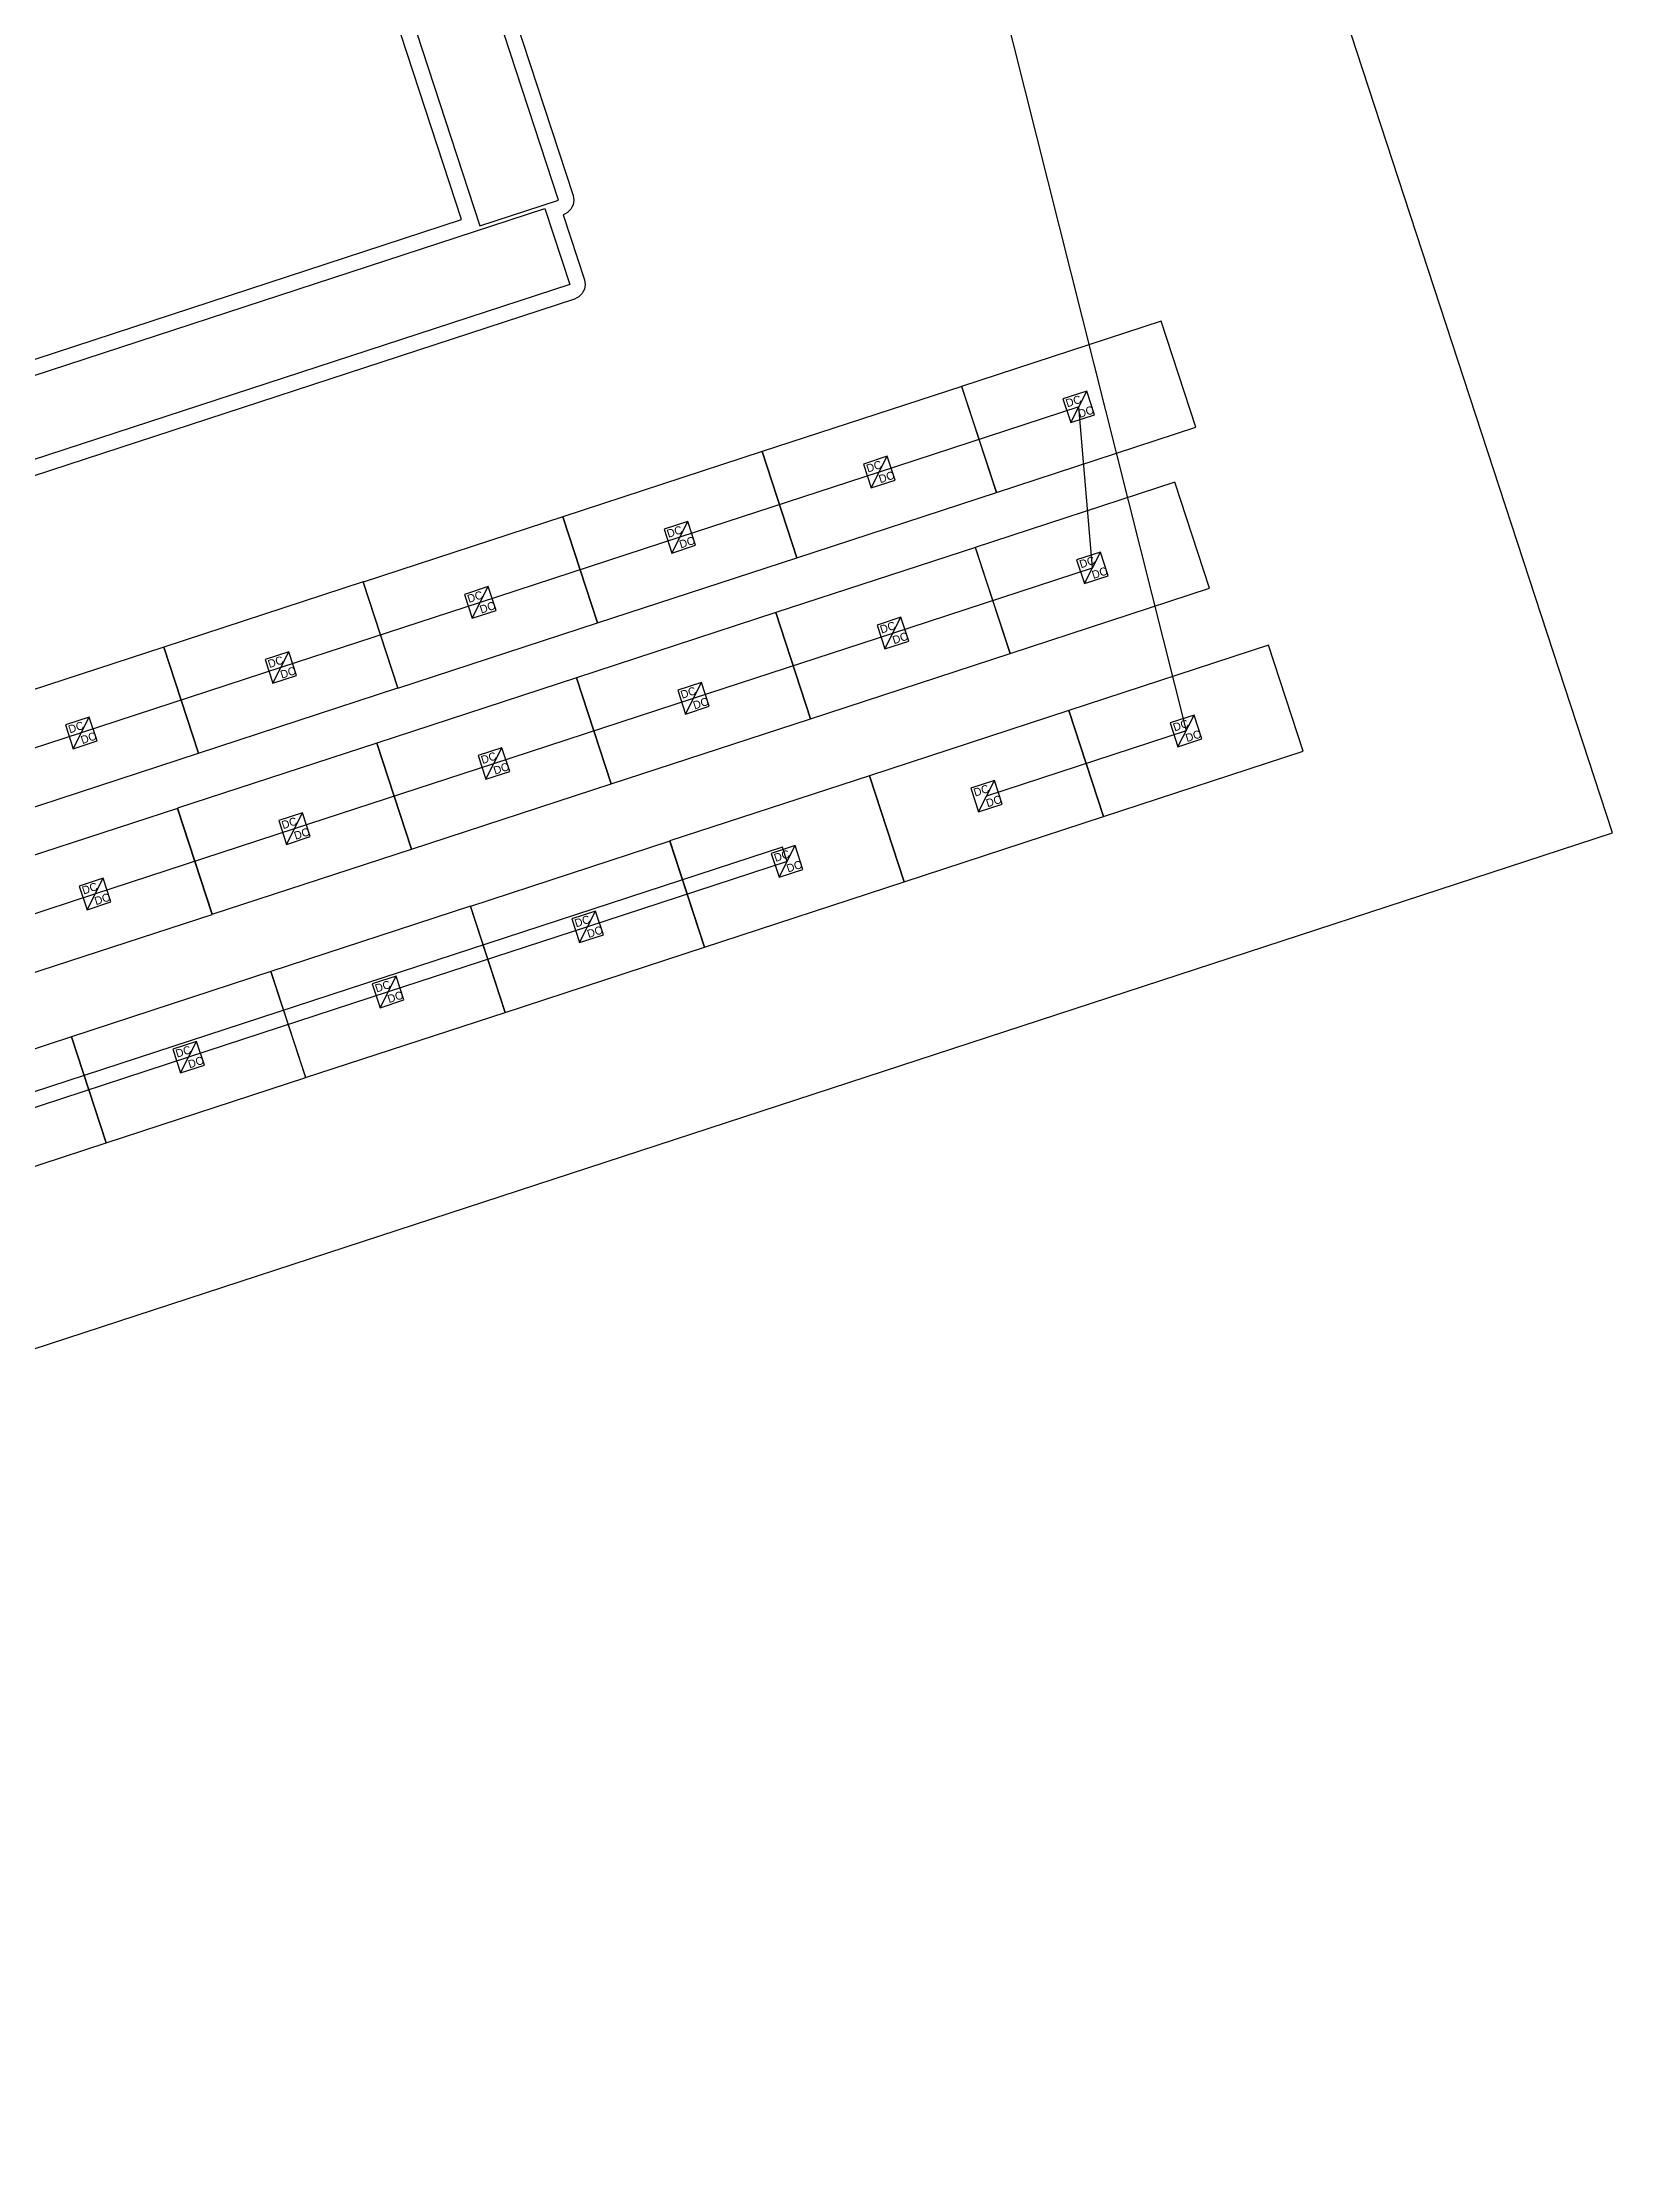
# Model space of a CAD drawing. Header units: feet. Extents: x -377 to 137, y -256 to 143.
# Drawn here: x -52.7 to -1.2, y -116.3 to -46.7 of the extents above; entities that cross this region are included whole.
import ezdxf

# ---------------------------------------------------------------- set-up
doc = ezdxf.new("R2010")
doc.units = ezdxf.units.FT
for name, color, linetype in [('Buildings', 7, 'CONTINUOUS'), ('Connections', 7, 'CONTINUOUS'), ('Modules', 7, 'CONTINUOUS'), ('Obstructions', 7, 'CONTINUOUS'), ('Setbacks', 7, 'CONTINUOUS'), ('Strings', 7, 'CONTINUOUS')]:
    doc.layers.add(name, color=color, linetype=linetype)

msp = doc.modelspace()

# ---------------------------------------------------------------- linework, layer by layer
at = {"layer": 'Buildings', "color": 252}
for p, q in [((-1.2, -72.625), (-43.454, 56.559)), ((-134.872, -116.347), (-1.2, -72.625))]:
    msp.add_line(p, q, dxfattribs=at)
at = {"layer": 'Connections', "color": 91}
for p, q in [((-28.428, -73.095), (-28.896, -73.248)), ((-28.275, -73.563), (-28.428, -73.095)), ((-28.896, -73.248), (-78.949, -89.619))]:
    msp.add_line(p, q, dxfattribs=at)
at = {"layer": 'Modules', "color": 254}
for p, q in [((-16.006, -55.841), (-22.548, -57.981)), ((-14.868, -59.321), (-16.006, -55.841)), ((-22.547, -57.982), (-29.09, -60.121)), ((-22.548, -57.981), (-21.41, -61.46)), ((-21.409, -61.461), (-22.547, -57.982)), ((-18.446, -58.134), (-19.225, -58.389)), ((-19.225, -58.389), (-18.97, -59.168)), ((-18.97, -59.168), (-18.446, -58.134)), ((-18.191, -58.913), (-18.446, -58.134)), ((-18.97, -59.168), (-18.191, -58.913)), ((-21.41, -61.46), (-14.868, -59.321)), ((-29.089, -60.122), (-35.631, -62.262)), ((-29.09, -60.121), (-27.952, -63.601)), ((-27.951, -63.601), (-29.089, -60.122)), ((-24.987, -60.274), (-25.767, -60.529)), ((-25.767, -60.529), (-25.512, -61.308)), ((-25.512, -61.308), (-24.987, -60.274)), ((-24.732, -61.053), (-24.987, -60.274)), ((-25.512, -61.308), (-24.732, -61.053)), ((-15.557, -61.122), (-22.099, -63.262)), ((-14.419, -64.602), (-15.557, -61.122)), ((-27.952, -63.601), (-21.409, -61.461)), ((-35.633, -62.258), (-42.175, -64.398)), ((-34.495, -65.738), (-35.633, -62.258)), ((-35.631, -62.262), (-34.493, -65.741)), ((-31.529, -62.414), (-32.308, -62.669)), ((-32.308, -62.669), (-32.053, -63.449)), ((-32.053, -63.449), (-31.529, -62.414)), ((-31.274, -63.194), (-31.529, -62.414)), ((-32.053, -63.449), (-31.274, -63.194)), ((-22.098, -63.263), (-28.64, -65.402)), ((-22.099, -63.262), (-20.961, -66.742)), ((-20.96, -66.742), (-22.098, -63.263)), ((-34.493, -65.741), (-27.951, -63.601)), ((-17.997, -63.415), (-18.776, -63.67)), ((-18.776, -63.67), (-18.521, -64.449)), ((-18.521, -64.449), (-17.997, -63.415)), ((-17.742, -64.194), (-17.997, -63.415)), ((-42.175, -64.395), (-48.717, -66.535)), ((-41.037, -67.874), (-42.175, -64.395)), ((-42.175, -64.398), (-41.037, -67.877)), ((-38.073, -64.551), (-38.853, -64.806)), ((-38.598, -65.585), (-38.073, -64.551)), ((-37.818, -65.33), (-38.073, -64.551)), ((-20.961, -66.742), (-14.419, -64.602)), ((-18.521, -64.449), (-17.742, -64.194)), ((-38.853, -64.806), (-38.598, -65.585)), ((-38.598, -65.585), (-37.818, -65.33)), ((-28.64, -65.403), (-35.182, -67.543)), ((-28.64, -65.402), (-27.502, -68.882)), ((-27.502, -68.882), (-28.64, -65.403)), ((-41.037, -67.877), (-34.495, -65.738)), ((-24.538, -65.555), (-25.318, -65.81)), ((-25.318, -65.81), (-25.063, -66.589)), ((-25.063, -66.589), (-24.538, -65.555)), ((-24.283, -66.335), (-24.538, -65.555)), ((-48.719, -66.539), (-55.261, -68.678)), ((-47.581, -70.018), (-48.719, -66.539)), ((-48.717, -66.535), (-47.579, -70.014)), ((-44.614, -66.687), (-45.394, -66.942)), ((-45.139, -67.722), (-44.614, -66.687)), ((-44.359, -67.467), (-44.614, -66.687)), ((-27.502, -68.882), (-20.96, -66.742)), ((-25.063, -66.589), (-24.283, -66.335)), ((-12.487, -66.473), (-19.029, -68.613)), ((-11.349, -69.952), (-12.487, -66.473)), ((-45.394, -66.942), (-45.139, -67.722)), ((-45.139, -67.722), (-44.359, -67.467)), ((-35.184, -67.543), (-41.726, -69.683)), ((-34.046, -71.022), (-35.184, -67.543)), ((-35.182, -67.543), (-34.044, -71.022)), ((-47.579, -70.014), (-41.037, -67.874)), ((-31.079, -67.695), (-31.859, -67.95)), ((-31.859, -67.95), (-31.604, -68.73)), ((-31.604, -68.73), (-31.079, -67.695)), ((-30.824, -68.475), (-31.079, -67.695)), ((-51.159, -68.831), (-51.938, -69.086)), ((-51.683, -69.866), (-51.159, -68.831)), ((-50.904, -69.611), (-51.159, -68.831)), ((-34.044, -71.022), (-27.502, -68.882)), ((-31.604, -68.73), (-30.824, -68.475)), ((-19.029, -68.613), (-25.571, -70.753)), ((-17.891, -72.092), (-19.029, -68.613)), ((-19.029, -68.613), (-17.891, -72.092)), ((-14.927, -68.765), (-15.707, -69.02)), ((-15.452, -69.8), (-14.927, -68.765)), ((-14.672, -69.545), (-14.927, -68.765)), ((-51.938, -69.086), (-51.683, -69.866)), ((-51.683, -69.866), (-50.904, -69.611)), ((-15.707, -69.02), (-15.452, -69.8)), ((-15.452, -69.8), (-14.672, -69.545)), ((-54.123, -72.158), (-47.581, -70.018)), ((-41.725, -69.68), (-48.268, -71.819)), ((-41.726, -69.683), (-40.588, -73.162)), ((-40.587, -73.159), (-41.725, -69.68)), ((-37.624, -69.835), (-38.403, -70.09)), ((-38.403, -70.09), (-38.148, -70.87)), ((-38.148, -70.87), (-37.624, -69.835)), ((-37.369, -70.615), (-37.624, -69.835)), ((-17.891, -72.092), (-11.349, -69.952)), ((-40.588, -73.162), (-34.046, -71.022)), ((-38.148, -70.87), (-37.369, -70.615)), ((-25.573, -70.753), (-32.115, -72.893)), ((-24.435, -74.233), (-25.573, -70.753)), ((-25.571, -70.753), (-24.433, -74.232)), ((-21.469, -70.905), (-22.248, -71.16)), ((-21.993, -71.94), (-21.469, -70.905)), ((-21.214, -71.685), (-21.469, -70.905)), ((-22.248, -71.16), (-21.993, -71.94)), ((-21.993, -71.94), (-21.214, -71.685)), ((-48.27, -71.823), (-54.812, -73.963)), ((-47.132, -75.303), (-48.27, -71.823)), ((-48.268, -71.819), (-47.129, -75.299)), ((-44.165, -71.972), (-44.945, -72.227)), ((-44.945, -72.227), (-44.69, -73.006)), ((-44.69, -73.006), (-44.165, -71.972)), ((-43.91, -72.751), (-44.165, -71.972)), ((-24.433, -74.232), (-17.891, -72.092)), ((-44.69, -73.006), (-43.91, -72.751)), ((-32.115, -72.901), (-38.657, -75.041)), ((-32.115, -72.893), (-30.977, -76.372)), ((-30.977, -76.38), (-32.115, -72.901)), ((-28.013, -73.046), (-28.792, -73.301)), ((-28.537, -74.08), (-28.013, -73.046)), ((-27.758, -73.825), (-28.013, -73.046)), ((-47.129, -75.299), (-40.587, -73.159)), ((-28.792, -73.301), (-28.537, -74.08)), ((-28.537, -74.08), (-27.758, -73.825)), ((-50.709, -74.116), (-51.489, -74.371)), ((-51.489, -74.371), (-51.234, -75.15)), ((-51.234, -75.15), (-50.709, -74.116)), ((-50.454, -74.895), (-50.709, -74.116)), ((-30.977, -76.372), (-24.435, -74.233)), ((-51.234, -75.15), (-50.454, -74.895)), ((-38.659, -75.037), (-45.201, -77.177)), ((-37.521, -78.517), (-38.659, -75.037)), ((-38.657, -75.041), (-37.519, -78.52)), ((-34.554, -75.193), (-35.334, -75.448)), ((-35.079, -76.228), (-34.554, -75.193)), ((-34.299, -75.973), (-34.554, -75.193)), ((-53.674, -77.443), (-47.132, -75.303)), ((-35.334, -75.448), (-35.079, -76.228)), ((-37.519, -78.52), (-30.977, -76.38)), ((-35.079, -76.228), (-34.299, -75.973)), ((-45.2, -77.178), (-51.742, -79.317)), ((-45.201, -77.177), (-44.063, -80.657)), ((-44.062, -80.657), (-45.2, -77.178)), ((-41.099, -77.33), (-41.878, -77.585)), ((-41.878, -77.585), (-41.623, -78.364)), ((-41.623, -78.364), (-41.099, -77.33)), ((-40.844, -78.109), (-41.099, -77.33)), ((-44.063, -80.657), (-37.521, -78.517)), ((-41.623, -78.364), (-40.844, -78.109)), ((-51.742, -79.318), (-58.284, -81.458)), ((-51.742, -79.317), (-50.604, -82.797)), ((-50.604, -82.797), (-51.742, -79.318)), ((-47.64, -79.47), (-48.42, -79.725)), ((-48.42, -79.725), (-48.165, -80.504)), ((-48.165, -80.504), (-47.64, -79.47)), ((-47.385, -80.249), (-47.64, -79.47)), ((-50.604, -82.797), (-44.062, -80.657)), ((-48.165, -80.504), (-47.385, -80.249)), ((-57.146, -84.937), (-50.604, -82.797))]:
    msp.add_line(p, q, dxfattribs=at)
at = {"layer": 'Obstructions', "color": 252}
for p, q in [((-35.771, -51.872), (-56.801, 12.425)), ((-59.38, 11.581), (-38.35, -52.716)), ((-140.915, -86.393), (-36.214, -52.146)), ((-38.35, -52.716), (-35.771, -51.872)), ((-36.214, -52.146), (-35.4, -54.637)), ((-35.4, -54.637), (-140.101, -88.88))]:
    msp.add_line(p, q, dxfattribs=at)
at = {"layer": 'Setbacks', "color": 2}
for p, q in [((-56.323, 12.581), (-35.292, -51.716)), ((-38.947, -52.511), (-59.859, 11.425)), ((-35.418, -52.223), (-35.474, -52.279)), ((-35.363, -52.168), (-35.418, -52.223)), ((-35.331, -52.104), (-35.363, -52.167)), ((-35.363, -52.167), (-35.363, -52.167)), ((-35.363, -52.167), (-35.363, -52.167)), ((-35.363, -52.167), (-35.363, -52.168)), ((-35.292, -52.027), (-35.331, -52.104)), ((-35.292, -51.716), (-35.292, -51.716)), ((-35.292, -51.716), (-35.292, -51.716)), ((-35.292, -51.716), (-35.292, -51.716)), ((-35.292, -51.716), (-35.292, -51.716)), ((-35.292, -51.716), (-35.28, -51.79)), ((-35.28, -51.952), (-35.292, -52.026)), ((-35.292, -52.026), (-35.292, -52.027)), ((-35.292, -52.027), (-35.292, -52.027)), ((-35.292, -52.027), (-35.292, -52.027)), ((-35.28, -51.79), (-35.267, -51.871)), ((-35.267, -51.872), (-35.28, -51.952)), ((-35.267, -51.871), (-35.267, -51.871)), ((-35.267, -51.871), (-35.267, -51.871)), ((-35.267, -51.871), (-35.267, -51.872)), ((-99.7, -72.382), (-38.947, -52.511)), ((-35.614, -52.351), (-35.618, -52.352)), ((-35.618, -52.352), (-34.922, -54.481)), ((-35.551, -52.318), (-35.614, -52.351)), ((-35.614, -52.351), (-35.614, -52.351)), ((-35.614, -52.351), (-35.614, -52.351)), ((-35.614, -52.351), (-35.614, -52.351)), ((-35.475, -52.279), (-35.551, -52.318)), ((-35.474, -52.279), (-35.475, -52.279)), ((-35.474, -52.279), (-35.474, -52.279)), ((-35.474, -52.279), (-35.474, -52.279)), ((-35.048, -54.988), (-35.103, -55.043)), ((-34.993, -54.933), (-35.048, -54.988)), ((-34.992, -54.932), (-34.993, -54.933)), ((-34.957, -54.863), (-34.992, -54.932)), ((-34.992, -54.932), (-34.992, -54.932)), ((-34.992, -54.932), (-34.992, -54.932)), ((-34.992, -54.932), (-34.992, -54.932)), ((-34.921, -54.792), (-34.957, -54.863)), ((-34.922, -54.481), (-34.922, -54.481)), ((-34.922, -54.481), (-34.922, -54.481)), ((-34.922, -54.481), (-34.922, -54.481)), ((-34.922, -54.481), (-34.922, -54.481)), ((-34.922, -54.481), (-34.909, -54.558)), ((-34.909, -54.714), (-34.921, -54.791)), ((-34.921, -54.791), (-34.921, -54.792)), ((-34.921, -54.792), (-34.921, -54.792)), ((-34.921, -54.792), (-34.921, -54.792)), ((-34.921, -54.792), (-34.921, -54.792)), ((-34.909, -54.558), (-34.897, -54.636)), ((-34.897, -54.637), (-34.909, -54.714)), ((-34.897, -54.636), (-34.897, -54.636)), ((-34.897, -54.636), (-34.897, -54.636)), ((-34.897, -54.636), (-34.897, -54.636)), ((-34.897, -54.636), (-34.897, -54.637)), ((-35.244, -55.115), (-139.944, -89.359)), ((-35.243, -55.115), (-35.244, -55.115)), ((-35.173, -55.08), (-35.243, -55.115)), ((-35.104, -55.044), (-35.173, -55.08)), ((-35.103, -55.043), (-35.104, -55.044)), ((-35.104, -55.044), (-35.104, -55.044)), ((-35.104, -55.044), (-35.104, -55.044)), ((-35.104, -55.044), (-35.104, -55.044))]:
    msp.add_line(p, q, dxfattribs=at)
at = {"layer": 'Strings', "color": 11}
for p, q in [((-23.196, -37.413), (-15.189, -69.283)), ((-18.708, -58.651), (-25.25, -60.791)), ((-18.259, -63.932), (-18.708, -58.651)), ((-25.25, -60.791), (-31.791, -62.931)), ((-31.791, -62.931), (-38.335, -65.068)), ((-24.8, -66.072), (-18.259, -63.932)), ((-38.335, -65.068), (-44.877, -67.204)), ((-31.342, -68.212), (-24.8, -66.072)), ((-44.877, -67.204), (-51.421, -69.348)), ((-37.886, -70.353), (-31.342, -68.212)), ((-51.421, -69.348), (-57.96, -71.485)), ((-15.189, -69.283), (-21.731, -71.423)), ((-44.427, -72.489), (-37.886, -70.353)), ((-50.972, -74.633), (-44.427, -72.489)), ((-28.275, -73.563), (-34.817, -75.71)), ((-57.513, -76.77), (-50.972, -74.633)), ((-34.817, -75.71), (-41.361, -77.847)), ((-41.361, -77.847), (-47.902, -79.987)), ((-47.902, -79.987), (-54.444, -82.127))]:
    msp.add_line(p, q, dxfattribs=at)

# ---------------------------------------------------------------- texts
at = {"layer": 'Modules'}
for p in [(-19.082, -58.67), (-18.674, -59.019), (-25.623, -60.81), (-25.215, -61.16), (-32.165, -62.95), (-31.757, -63.3), (-18.632, -63.951), (-18.225, -64.301), (-38.709, -65.086), (-38.301, -65.436), (-25.174, -66.091), (-24.766, -66.441), (-45.25, -67.223), (-44.843, -67.573), (-31.715, -68.231), (-31.307, -68.581), (-15.563, -69.301), (-51.795, -69.367), (-51.387, -69.717), (-15.155, -69.651), (-38.26, -70.371), (-37.852, -70.721), (-22.104, -71.441), (-21.697, -71.791), (-44.801, -72.508), (-44.393, -72.858), (-28.649, -73.582), (-28.241, -73.931), (-51.345, -74.652), (-50.938, -75.002), (-35.19, -75.729), (-34.782, -76.079), (-41.735, -77.866), (-41.327, -78.215), (-48.276, -80.006), (-47.868, -80.356)]:
    msp.add_text('DC', height=0.2625, rotation=18.11193, dxfattribs=at).set_placement(p)

doc.saveas('drawing.dxf')
